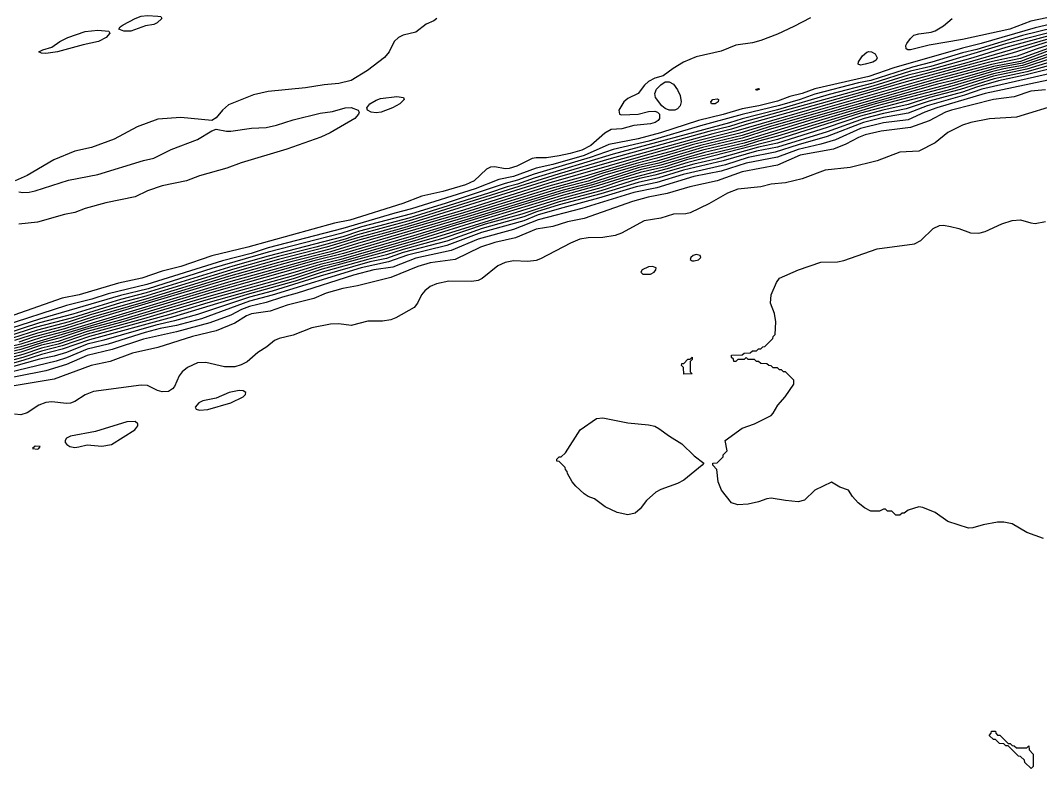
# Model space of a CAD drawing. Extents: x 474277 to 475042, y 254928 to 255625.
# Drawn here: x 474585.32 to 474622.95, y 255488.18 to 255515.79 of the extents above; entities that cross this region are included whole.
import ezdxf

# ---------------------------------------------------------------- set-up
doc = ezdxf.new("R2010")
doc.units = 0
doc.header["$MEASUREMENT"] = 0
doc.layers.add('BaseMapV2_DTM_export_MonNov09090547073261 — entities', color=1, linetype='CONTINUOUS')

msp = doc.modelspace()

# ---------------------------------------------------------------- linework, layer by layer
at = {"layer": 'BaseMapV2_DTM_export_MonNov09090547073261 — entities', "color": 15, "linetype": 'Continuous', "true_color": 0xb7484b}
for points in [[(474624.127, 255516.08, 90), (474622.593, 255515.769, 90), (474621.821, 255515.475, 90), (474620.075, 255515.092, 90), (474618.836, 255514.885, 90), (474618.146, 255514.709, 90), (474618.05, 255514.708, 90), (474617.993, 255514.746, 90), (474617.983, 255514.862, 90), (474618.019, 255514.938, 90), (474618.146, 255515.126, 90), (474618.278, 255515.245, 90), (474618.453, 255515.303, 90), (474618.913, 255515.359, 90), (474619.066, 255515.404, 90), (474619.373, 255515.588, 90), (474619.683, 255515.859, 90)], [(474623.537, 255515.705, 89.75), (474622.747, 255515.522, 89.75), (474620.753, 255514.936, 89.75), (474620.063, 255514.772, 89.75), (474617.533, 255514.044, 89.75), (474616.613, 255513.722, 89.75), (474614.619, 255513.273, 89.75), (474614.159, 255513.094, 89.75), (474613.699, 255512.981, 89.75), (474613.239, 255512.812, 89.75), (474612.556, 255512.638, 89.75), (474611.935, 255512.531, 89.75), (474611.245, 255512.316, 89.75), (474610.325, 255512.103, 89.75), (474608.926, 255511.641, 89.75), (474608.101, 255511.418, 89.75), (474607.028, 255511.215, 89.75), (474606.108, 255510.812, 89.75), (474604.958, 255510.472, 89.75), (474604.344, 255510.341, 89.75), (474603.501, 255510.035, 89.75), (474602.964, 255509.922, 89.75), (474602.087, 255509.571, 89.75), (474599.744, 255508.833, 89.75), (474599.13, 255508.682, 89.75), (474597.213, 255508.118, 89.75), (474594.453, 255507.403, 89.75), (474593.827, 255507.194, 89.75), (474592.766, 255506.924, 89.75), (474589.981, 255506.044, 89.75), (474588.549, 255505.696, 89.75), (474587.956, 255505.507, 89.75), (474587.016, 255505.266, 89.75), (474584.668, 255504.51, 89.75)], [(474614.466, 255515.889, 90), (474613.852, 255515.568, 90), (474613.239, 255515.287, 90), (474612.625, 255515.053, 90), (474612.319, 255514.961, 90), (474611.705, 255514.876, 90), (474611.169, 255514.663, 90), (474610.248, 255514.444, 90), (474609.774, 255514.248, 90), (474609.392, 255514.018, 90), (474609.022, 255513.747, 90), (474608.715, 255513.663, 90), (474608.485, 255513.535, 90), (474608.336, 255513.405, 90), (474608.101, 255513.098, 90), (474607.718, 255512.909, 90), (474607.572, 255512.791, 90), (474607.387, 255512.485, 90), (474607.411, 255512.332, 90), (474607.488, 255512.313, 90), (474608.101, 255512.33, 90), (474608.485, 255512.434, 90), (474608.715, 255512.446, 90), (474608.816, 255512.408, 90), (474608.89, 255512.331, 90), (474608.891, 255512.178, 90), (474608.839, 255512.101, 90), (474608.728, 255512.025, 90), (474608.562, 255511.98, 90), (474607.948, 255511.911, 90), (474607.507, 255511.795, 90), (474607.105, 255511.762, 90), (474606.875, 255511.635, 90), (474606.355, 255511.181, 90), (474606.031, 255511.002, 90), (474605.595, 255510.875, 90), (474605.186, 255510.798, 90), (474604.728, 255510.725, 90), (474604.344, 255510.721, 90), (474604.191, 255510.691, 90), (474603.632, 255510.414, 90), (474603.348, 255510.325, 90), (474603.194, 255510.317, 90), (474602.811, 255510.389, 90), (474602.657, 255510.382, 90), (474602.504, 255510.306, 90), (474602.054, 255509.878, 90), (474601.737, 255509.727, 90), (474600.894, 255509.484, 90), (474600.127, 255509.305, 90), (474599.419, 255509.034, 90), (474597.464, 255508.421, 90), (474596.907, 255508.308, 90), (474593.704, 255507.424, 90), (474592.383, 255507.106, 90), (474591.233, 255506.708, 90), (474590.543, 255506.541, 90), (474589.795, 255506.274, 90), (474588.932, 255506.092, 90), (474587.485, 255505.661, 90), (474586.862, 255505.537, 90), (474584.869, 255504.837, 90)], [(474600.68, 255515.859, 90.25), (474600.569, 255515.782, 90.25), (474600.28, 255515.66, 90.25), (474599.897, 255515.365, 90.25), (474599.437, 255515.25, 90.25), (474599.266, 255515.168, 90.25), (474599.108, 255515.015, 90.25), (474598.922, 255514.632, 90.25), (474598.747, 255514.423, 90.25), (474598.121, 255513.942, 90.25), (474597.52, 255513.577, 90.25), (474597.06, 255513.46, 90.25), (474596.523, 255513.416, 90.25), (474595.833, 255513.302, 90.25), (474594.453, 255513.171, 90.25), (474593.916, 255513.04, 90.25), (474592.996, 255512.673, 90.25), (474592.766, 255512.486, 90.25), (474592.536, 255512.201, 90.25), (474592.383, 255512.104, 90.25), (474591.233, 255512.21, 90.25), (474590.389, 255512.142, 90.25), (474589.622, 255511.869, 90.25), (474588.779, 255511.407, 90.25), (474587.936, 255511.106, 90.25), (474587.322, 255510.964, 90.25), (474586.55, 255510.645, 90.25), (474585.559, 255510.065, 90.25), (474585.118, 255509.878, 90.25)], [(474589.395, 255515.398, 90.5), (474589.136, 255515.398, 90.5), (474588.947, 255515.475, 90.5), (474588.994, 255515.552, 90.5), (474589.111, 255515.628, 90.5), (474589.546, 255515.859, 90.5), (474589.776, 255515.947, 90.5), (474590.006, 255515.971, 90.5), (474590.389, 255515.948, 90.5), (474590.493, 255515.935, 90.5), (474590.532, 255515.859, 90.5), (474590.364, 255515.705, 90.5), (474590.236, 255515.645, 90.5), (474589.929, 255515.59, 90.5), (474589.395, 255515.398, 90.5)], [(474626.58, 255515.262, 86.75), (474622.44, 255513.995, 86.75), (474621.213, 255513.73, 86.75), (474619.68, 255513.259, 86.75), (474616.306, 255512.364, 86.75), (474613.239, 255511.394, 86.75), (474609.942, 255510.552, 86.75), (474609.175, 255510.315, 86.75), (474607.565, 255509.897, 86.75), (474606.721, 255509.615, 86.75), (474605.188, 255509.197, 86.75), (474600.664, 255507.797, 86.75), (474598.747, 255507.234, 86.75), (474596.447, 255506.609, 86.75), (474595.373, 255506.254, 86.75), (474592.229, 255505.372, 86.75), (474590.773, 255504.927, 86.75), (474587.859, 255504.13, 86.75), (474586.862, 255503.78, 86.75), (474586.095, 255503.59, 86.75), (474585.405, 255503.356, 86.75), (474583.412, 255502.84, 86.75)], [(474623.437, 255515.516, 89.5), (474622.287, 255515.233, 89.5), (474620.6, 255514.723, 89.5), (474620.063, 255514.598, 89.5), (474618.943, 255514.248, 89.5), (474618.223, 255514.073, 89.5), (474616.689, 255513.577, 89.5), (474616.229, 255513.485, 89.5), (474614.619, 255513.067, 89.5), (474614.082, 255512.873, 89.5), (474613.315, 255512.648, 89.5), (474611.935, 255512.316, 89.5), (474610.402, 255511.9, 89.5), (474608.503, 255511.335, 89.5), (474607.181, 255511.027, 89.5), (474606.338, 255510.729, 89.5), (474604.268, 255510.114, 89.5), (474603.654, 255509.894, 89.5), (474603.194, 255509.777, 89.5), (474600.984, 255509.034, 89.5), (474599.744, 255508.656, 89.5), (474597.904, 255508.171, 89.5), (474597.137, 255507.925, 89.5), (474594.453, 255507.236, 89.5), (474592.383, 255506.631, 89.5), (474590.032, 255505.891, 89.5), (474589.009, 255505.638, 89.5), (474586.019, 255504.769, 89.5), (474584.639, 255504.325, 89.5)], [(474623.437, 255515.388, 89.25), (474621.673, 255514.924, 89.25), (474618.897, 255514.095, 89.25), (474618.146, 255513.919, 89.25), (474616.766, 255513.471, 89.25), (474615.156, 255513.062, 89.25), (474613.239, 255512.496, 89.25), (474611.935, 255512.164, 89.25), (474611.475, 255512.011, 89.25), (474607.181, 255510.854, 89.25), (474604.268, 255509.966, 89.25), (474603.654, 255509.753, 89.25), (474603.271, 255509.655, 89.25), (474602.581, 255509.412, 89.25), (474599.646, 255508.498, 89.25), (474597.827, 255508.018, 89.25), (474597.204, 255507.808, 89.25), (474594.453, 255507.096, 89.25), (474593.15, 255506.726, 89.25), (474589.954, 255505.737, 89.25), (474589.009, 255505.494, 89.25), (474587.246, 255504.956, 89.25), (474586.019, 255504.628, 89.25), (474584.702, 255504.204, 89.25)], [(474623.437, 255515.275, 89), (474621.673, 255514.799, 89), (474620.446, 255514.414, 89), (474618.781, 255513.942, 89), (474618.069, 255513.775, 89), (474616.766, 255513.36, 89), (474612.012, 255512.055, 89), (474611.475, 255511.872, 89), (474610.708, 255511.691, 89), (474607.028, 255510.666, 89), (474605.188, 255510.131, 89), (474599.744, 255508.416, 89), (474597.75, 255507.88, 89), (474597.29, 255507.72, 89), (474596.217, 255507.424, 89), (474594.836, 255507.081, 89), (474593.226, 255506.627, 89), (474589.853, 255505.592, 89), (474589.009, 255505.366, 89), (474587.236, 255504.817, 89), (474585.865, 255504.456, 89), (474584.849, 255504.127, 89)], [(474624.203, 255515.304, 88.5), (474621.903, 255514.578, 88.5), (474617.993, 255513.52, 88.5), (474611.705, 255511.706, 88.5), (474610.018, 255511.275, 88.5), (474608.101, 255510.739, 88.5), (474604.804, 255509.782, 88.5), (474601.661, 255508.791, 88.5), (474599.284, 255508.085, 88.5), (474597.75, 255507.667, 88.5), (474596.735, 255507.347, 88.5), (474594.836, 255506.86, 88.5), (474592.996, 255506.34, 88.5), (474589.929, 255505.404, 88.5), (474588.012, 255504.855, 88.5), (474586.939, 255504.506, 88.5), (474585.942, 255504.251, 88.5), (474585.099, 255503.977, 88.5)], [(474586.681, 255514.632, 90.5), (474586.249, 255514.569, 90.5), (474586.095, 255514.584, 90.5), (474585.992, 255514.632, 90.5), (474586.143, 255514.708, 90.5), (474586.479, 255514.802, 90.5), (474586.771, 255515.015, 90.5), (474587.07, 255515.168, 90.5), (474587.706, 255515.38, 90.5), (474588.166, 255515.432, 90.5), (474588.573, 255515.398, 90.5), (474588.617, 255515.322, 90.5), (474588.485, 255515.168, 90.5), (474588.2, 255515.015, 90.5), (474587.629, 255514.893, 90.5), (474586.681, 255514.632, 90.5)], [(474623.513, 255515.188, 88.75), (474620.14, 255514.202, 88.75), (474617.993, 255513.634, 88.75), (474617.012, 255513.328, 88.75), (474612.089, 255511.95, 88.75), (474611.552, 255511.773, 88.75), (474610.862, 255511.612, 88.75), (474606.951, 255510.523, 88.75), (474605.111, 255509.989, 88.75), (474599.59, 255508.272, 88.75), (474597.75, 255507.772, 88.75), (474596.602, 255507.424, 88.75), (474594.836, 255506.968, 88.75), (474593.226, 255506.512, 88.75), (474589.929, 255505.507, 88.75), (474587.936, 255504.936, 88.75), (474587.11, 255504.664, 88.75), (474585.942, 255504.361, 88.75), (474585.022, 255504.063, 88.75)], [(474624.203, 255515.188, 88.25), (474622.747, 255514.724, 88.25), (474622.084, 255514.478, 88.25), (474621.06, 255514.251, 88.25), (474619.22, 255513.756, 88.25), (474612.932, 255511.969, 88.25), (474611.859, 255511.637, 88.25), (474610.095, 255511.196, 88.25), (474609.405, 255510.98, 88.25), (474608.025, 255510.614, 88.25), (474606.031, 255510.006, 88.25), (474604.804, 255509.677, 88.25), (474601.661, 255508.689, 88.25), (474597.75, 255507.562, 88.25), (474596.753, 255507.248, 88.25), (474595.297, 255506.88, 88.25), (474592.996, 255506.237, 88.25), (474588.012, 255504.752, 88.25), (474586.939, 255504.407, 88.25), (474585.789, 255504.099, 88.25), (474585.252, 255503.917, 88.25)], [(474623.36, 255514.809, 88), (474622.21, 255514.385, 88), (474621.136, 255514.167, 88), (474619.143, 255513.637, 88), (474612.932, 255511.868, 88), (474611.935, 255511.55, 88), (474610.402, 255511.179, 88), (474608.792, 255510.706, 88), (474608.025, 255510.515, 88), (474606.798, 255510.153, 88), (474606.185, 255509.941, 88), (474604.881, 255509.595, 88), (474601.737, 255508.615, 88), (474596.83, 255507.173, 88), (474596.14, 255507.009, 88), (474593.073, 255506.153, 88), (474586.939, 255504.311, 88), (474586.095, 255504.089, 88), (474585.329, 255503.84, 88), (474584.562, 255503.657, 88)], [(474623.283, 255514.678, 87.75), (474622.21, 255514.279, 87.75), (474621.213, 255514.09, 87.75), (474619.143, 255513.541, 87.75), (474612.932, 255511.767, 87.75), (474611.935, 255511.445, 87.75), (474610.478, 255511.105, 87.75), (474608.792, 255510.602, 87.75), (474608.101, 255510.442, 87.75), (474606.875, 255510.075, 87.75), (474606.261, 255509.86, 87.75), (474605.341, 255509.63, 87.75), (474601.914, 255508.574, 87.75), (474597.237, 255507.194, 87.75), (474596.14, 255506.914, 87.75), (474592.383, 255505.851, 87.75), (474585.329, 255503.745, 87.75), (474584.639, 255503.581, 87.75)], [(474623.36, 255514.601, 87.5), (474622.287, 255514.209, 87.5), (474621.366, 255514.038, 87.5), (474619.68, 255513.565, 87.5), (474619.143, 255513.441, 87.5), (474614.542, 255512.137, 87.5), (474612.012, 255511.366, 87.5), (474610.478, 255511.007, 87.5), (474608.868, 255510.524, 87.5), (474608.101, 255510.347, 87.5), (474606.338, 255509.788, 87.5), (474605.341, 255509.533, 87.5), (474599.82, 255507.846, 87.5), (474597.137, 255507.066, 87.5), (474596.293, 255506.862, 87.5), (474592.383, 255505.747, 87.5), (474589.009, 255504.734, 87.5), (474587.706, 255504.383, 87.5), (474586.785, 255504.074, 87.5), (474586.172, 255503.919, 87.5), (474585.329, 255503.65, 87.5), (474584.639, 255503.481, 87.5)], [(474623.36, 255514.501, 87.25), (474622.287, 255514.124, 87.25), (474621.596, 255514.005, 87.25), (474621.136, 255513.892, 87.25), (474619.68, 255513.463, 87.25), (474616.845, 255512.715, 87.25), (474612.012, 255511.268, 87.25), (474610.555, 255510.923, 87.25), (474608.945, 255510.448, 87.25), (474608.178, 255510.274, 87.25), (474606.415, 255509.72, 87.25), (474605.341, 255509.436, 87.25), (474601.209, 255508.191, 87.25), (474599.82, 255507.747, 87.25), (474597.137, 255506.971, 87.25), (474596.37, 255506.788, 87.25), (474595.45, 255506.496, 87.25), (474592.175, 255505.584, 87.25), (474589.009, 255504.64, 87.25), (474587.782, 255504.314, 87.25), (474586.709, 255503.947, 87.25), (474586.095, 255503.801, 87.25), (474585.329, 255503.549, 87.25), (474584.639, 255503.377, 87.25)], [(474616.476, 255514.172, 90), (474616.306, 255514.135, 90), (474616.217, 255514.172, 90), (474616.229, 255514.262, 90), (474616.382, 255514.49, 90), (474616.536, 255514.619, 90), (474616.613, 255514.643, 90), (474616.71, 255514.632, 90), (474616.846, 255514.555, 90), (474616.919, 255514.415, 90), (474616.879, 255514.325, 90), (474616.757, 255514.248, 90), (474616.476, 255514.172, 90)], [(474623.375, 255514.402, 87), (474622.363, 255514.061, 87), (474621.213, 255513.824, 87), (474619.68, 255513.36, 87), (474616.919, 255512.642, 87), (474613.239, 255511.515, 87), (474612.549, 255511.341, 87), (474612.012, 255511.169, 87), (474609.889, 255510.645, 87), (474609.098, 255510.394, 87), (474608.178, 255510.176, 87), (474606.645, 255509.694, 87), (474605.264, 255509.316, 87), (474602.427, 255508.461, 87), (474599.974, 255507.695, 87), (474597.06, 255506.855, 87), (474596.447, 255506.712, 87), (474595.373, 255506.362, 87), (474592.153, 255505.47, 87), (474589.853, 255504.779, 87), (474587.782, 255504.216, 87), (474586.709, 255503.842, 87), (474586.095, 255503.701, 87), (474585.405, 255503.465, 87), (474583.412, 255502.939, 87)], [(474624.05, 255514.191, 86.25), (474622.363, 255513.766, 86.25), (474621.398, 255513.558, 86.25), (474620.588, 255513.328, 86.25), (474620.063, 255513.145, 86.25), (474618.836, 255512.81, 86.25), (474617.993, 255512.529, 86.25), (474617.149, 255512.363, 86.25), (474616.44, 255512.178, 86.25), (474615.079, 255511.682, 86.25), (474613.239, 255511.119, 86.25), (474612.472, 255510.963, 86.25), (474611.245, 255510.606, 86.25), (474609.777, 255510.261, 86.25), (474608.868, 255509.987, 86.25), (474608.101, 255509.811, 86.25), (474606.721, 255509.389, 86.25), (474605.188, 255508.981, 86.25), (474604.358, 255508.728, 86.25), (474603.884, 255508.54, 86.25), (474602.351, 255508.114, 86.25), (474601.047, 255507.648, 86.25), (474599.437, 255507.222, 86.25), (474598.824, 255507.011, 86.25), (474598.21, 255506.88, 86.25), (474596.37, 255506.352, 86.25), (474594.606, 255505.794, 86.25), (474593.763, 255505.576, 86.25), (474591.846, 255504.94, 86.25), (474591.003, 255504.701, 86.25), (474590.313, 255504.55, 86.25), (474588.396, 255503.989, 86.25), (474587.782, 255503.844, 86.25), (474587.016, 255503.538, 86.25), (474586.555, 255503.399, 86.25), (474586.019, 255503.292, 86.25), (474584.485, 255502.861, 86.25)], [(474624.05, 255514.349, 86.5), (474622.44, 255513.898, 86.5), (474621.242, 255513.635, 86.5), (474619.986, 255513.242, 86.5), (474618.854, 255512.945, 86.5), (474618.069, 255512.695, 86.5), (474617.136, 255512.485, 86.5), (474616.306, 255512.259, 86.5), (474615.079, 255511.835, 86.5), (474613.239, 255511.264, 86.5), (474612.549, 255511.114, 86.5), (474611.015, 255510.684, 86.5), (474610.163, 255510.491, 86.5), (474608.715, 255510.08, 86.5), (474608.152, 255509.954, 86.5), (474606.721, 255509.507, 86.5), (474605.188, 255509.096, 86.5), (474603.808, 255508.646, 86.5), (474602.458, 255508.268, 86.5), (474600.894, 255507.746, 86.5), (474599.437, 255507.342, 86.5), (474598.824, 255507.139, 86.5), (474598.134, 255506.973, 86.5), (474596.447, 255506.498, 86.5), (474595.45, 255506.168, 86.5), (474593.686, 255505.674, 86.5), (474590.926, 255504.838, 86.5), (474587.859, 255504.008, 86.5), (474586.862, 255503.654, 86.5), (474586.095, 255503.463, 86.5), (474585.405, 255503.24, 86.5), (474584.562, 255503.013, 86.5)], [(474624.28, 255513.803, 85.75), (474620.906, 255513.095, 85.75), (474619.118, 255512.561, 85.75), (474618.683, 255512.403, 85.75), (474618.069, 255512.129, 85.75), (474617.149, 255512.015, 85.75), (474616.306, 255511.802, 85.75), (474615.386, 255511.388, 85.75), (474614.849, 255511.22, 85.75), (474614.006, 255511.032, 85.75), (474613.239, 255510.749, 85.75), (474612.089, 255510.525, 85.75), (474611.169, 255510.225, 85.75), (474610.161, 255510.031, 85.75), (474608.792, 255509.609, 85.75), (474607.948, 255509.447, 85.75), (474606.031, 255508.846, 85.75), (474604.421, 255508.436, 85.75), (474603.501, 255508.081, 85.75), (474602.197, 255507.725, 85.75), (474601.201, 255507.296, 85.75), (474599.897, 255507.019, 85.75), (474599.054, 255506.689, 85.75), (474598.359, 255506.581, 85.75), (474597.597, 255506.385, 85.75), (474595.527, 255505.72, 85.75), (474594.979, 255505.584, 85.75), (474594.376, 255505.383, 85.75), (474593.763, 255505.236, 85.75), (474593.474, 255505.124, 85.75), (474593.073, 255504.914, 85.75), (474592.306, 255504.626, 85.75), (474591.079, 255504.295, 85.75), (474589.853, 255504.032, 85.75), (474588.702, 255503.642, 85.75), (474587.782, 255503.427, 85.75), (474587.016, 255503.094, 85.75), (474586.249, 255502.864, 85.75), (474584.13, 255502.44, 85.75)], [(474624.127, 255514.022, 86), (474620.785, 255513.252, 86), (474620.14, 255513.033, 86), (474618.764, 255512.638, 86), (474618.069, 255512.368, 86), (474617.149, 255512.214, 86), (474616.415, 255512.025, 86), (474615.079, 255511.502, 86), (474614.006, 255511.206, 86), (474613.162, 255510.927, 86), (474612.165, 255510.733, 86), (474611.322, 255510.465, 86), (474609.76, 255510.108, 86), (474608.792, 255509.811, 86), (474608.028, 255509.648, 86), (474606.645, 255509.227, 86), (474605.331, 255508.881, 86), (474604.421, 255508.614, 86), (474603.884, 255508.398, 86), (474602.322, 255507.961, 86), (474601.047, 255507.481, 86), (474599.59, 255507.124, 86), (474598.9, 255506.877, 86), (474597.885, 255506.657, 86), (474594.606, 255505.647, 86), (474593.763, 255505.429, 86), (474591.999, 255504.775, 86), (474591.079, 255504.532, 86), (474590.466, 255504.419, 86), (474589.921, 255504.28, 86), (474588.549, 255503.845, 86), (474587.782, 255503.661, 86), (474587.016, 255503.335, 86), (474586.632, 255503.211, 86), (474584.485, 255502.704, 86)], [(474609.46, 255512.485, 90), (474609.252, 255512.481, 90), (474609.098, 255512.536, 90), (474608.983, 255512.638, 90), (474608.741, 255512.945, 90), (474608.716, 255513.098, 90), (474608.781, 255513.252, 90), (474608.945, 255513.418, 90), (474609.098, 255513.522, 90), (474609.252, 255513.528, 90), (474609.405, 255513.437, 90), (474609.558, 255513.232, 90), (474609.654, 255513.021, 90), (474609.687, 255512.791, 90), (474609.652, 255512.638, 90), (474609.558, 255512.531, 90), (474609.46, 255512.485, 90)], [(474623.13, 255513.225, 85.5), (474622.593, 255513.179, 85.5), (474621.98, 255512.975, 85.5), (474621.213, 255512.868, 85.5), (474619.66, 255512.485, 85.5), (474619.445, 255512.408, 85.5), (474618.836, 255512.086, 85.5), (474618.146, 255511.846, 85.5), (474617.073, 255511.711, 85.5), (474616.482, 255511.565, 85.5), (474616.229, 255511.472, 85.5), (474615.769, 255511.221, 85.5), (474615.309, 255511.044, 85.5), (474614.082, 255510.816, 85.5), (474613.239, 255510.452, 85.5), (474611.935, 255510.199, 85.5), (474611.015, 255509.868, 85.5), (474610.007, 255509.648, 85.5), (474609.175, 255509.403, 85.5), (474608.47, 255509.264, 85.5), (474607.899, 255509.111, 85.5), (474606.108, 255508.478, 85.5), (474605.494, 255508.357, 85.5), (474604.958, 255508.191, 85.5), (474604.344, 255508.094, 85.5), (474603.578, 255507.769, 85.5), (474602.811, 255507.599, 85.5), (474602.293, 255507.424, 85.5), (474601.354, 255506.973, 85.5), (474600.434, 255506.843, 85.5), (474599.974, 255506.712, 85.5), (474598.977, 255506.307, 85.5), (474597.75, 255506.002, 85.5), (474597.213, 255505.902, 85.5), (474596.6, 255505.729, 85.5), (474596.14, 255505.526, 85.5), (474595.15, 255505.277, 85.5), (474594.53, 255505.065, 85.5), (474593.84, 255504.964, 85.5), (474593.658, 255504.894, 85.5), (474593.226, 255504.622, 85.5), (474592.536, 255504.336, 85.5), (474591.667, 255504.127, 85.5), (474590.389, 255503.726, 85.5), (474589.45, 255503.514, 85.5), (474588.626, 255503.208, 85.5), (474587.931, 255503.054, 85.5), (474586.555, 255502.549, 85.5), (474584.409, 255502.194, 85.5)], [(474598.624, 255512.408, 90.25), (474598.44, 255512.385, 90.25), (474598.257, 255512.408, 90.25), (474598.119, 255512.485, 90.25), (474598.09, 255512.561, 90.25), (474598.206, 255512.715, 90.25), (474598.44, 255512.852, 90.25), (474598.594, 255512.905, 90.25), (474599.207, 255512.989, 90.25), (474599.45, 255512.945, 90.25), (474599.467, 255512.868, 90.25), (474599.318, 255512.715, 90.25), (474599.04, 255512.561, 90.25), (474598.624, 255512.408, 90.25)], [(474612.578, 255513.252, 90), (474612.472, 255513.211, 90), (474612.439, 255513.252, 90), (474612.549, 255513.275, 90), (474612.578, 255513.252, 90)], [(474623.667, 255512.715, 85.25), (474622.057, 255512.22, 85.25), (474621.06, 255512.165, 85.25), (474620.371, 255512.025, 85.25), (474620.063, 255511.921, 85.25), (474619.526, 255511.65, 85.25), (474619.066, 255511.279, 85.25), (474618.453, 255510.972, 85.25), (474617.763, 255510.935, 85.25), (474616.919, 255510.608, 85.25), (474615.922, 255510.359, 85.25), (474615.002, 255510.26, 85.25), (474614.159, 255509.941, 85.25), (474613.545, 255509.794, 85.25), (474613.009, 255509.743, 85.25), (474612.625, 255509.648, 85.25), (474611.782, 255509.567, 85.25), (474611.399, 255509.419, 85.25), (474610.708, 255509.017, 85.25), (474610.018, 255508.695, 85.25), (474609.865, 255508.66, 85.25), (474609.405, 255508.637, 85.25), (474608.945, 255508.499, 85.25), (474608.331, 255508.393, 85.25), (474607.488, 255507.942, 85.25), (474607.258, 255507.852, 85.25), (474606.798, 255507.776, 85.25), (474606.261, 255507.763, 85.25), (474605.955, 255507.713, 85.25), (474605.609, 255507.577, 85.25), (474604.498, 255506.989, 85.25), (474604.344, 255506.933, 85.25), (474604.038, 255506.893, 85.25), (474603.501, 255506.916, 85.25), (474603.194, 255506.859, 85.25), (474602.923, 255506.734, 85.25), (474602.351, 255506.263, 85.25), (474602.197, 255506.191, 85.25), (474601.967, 255506.155, 85.25), (474601.124, 255506.166, 85.25), (474600.664, 255506.074, 85.25), (474600.427, 255505.967, 85.25), (474600.229, 255505.814, 85.25), (474600.113, 255505.661, 85.25), (474599.966, 255505.354, 85.25), (474599.835, 255505.201, 85.25), (474599.17, 255504.817, 85.25), (474598.978, 255504.74, 85.25), (474598.67, 255504.696, 85.25), (474598.134, 255504.689, 85.25), (474597.52, 255504.537, 85.25), (474597.06, 255504.591, 85.25), (474596.753, 255504.585, 85.25), (474596.063, 255504.447, 85.25), (474595.373, 255504.181, 85.25), (474594.867, 255504.05, 85.25), (474594.686, 255503.974, 85.25), (474594.403, 255503.744, 85.25), (474594.07, 255503.537, 85.25), (474593.686, 255503.191, 85.25), (474593.456, 255503.077, 85.25), (474593.226, 255503.01, 85.25), (474592.843, 255503.003, 85.25), (474592.153, 255503.171, 85.25), (474591.846, 255503.149, 85.25), (474591.482, 255502.977, 85.25), (474591.278, 255502.824, 85.25), (474591.167, 255502.67, 85.25), (474591.003, 255502.287, 85.25), (474590.926, 255502.198, 85.25), (474590.773, 255502.101, 85.25), (474590.543, 255502.087, 85.25), (474590.374, 255502.133, 85.25), (474590.006, 255502.317, 85.25), (474589.776, 255502.329, 85.25), (474588.012, 255502.099, 85.25), (474587.706, 255501.974, 85.25), (474587.322, 255501.726, 85.25), (474587.169, 255501.664, 85.25), (474587.016, 255501.651, 85.25), (474586.479, 255501.714, 85.25), (474586.249, 255501.694, 85.25), (474585.998, 255501.597, 85.25), (474585.559, 255501.304, 85.25), (474585.329, 255501.236, 85.25), (474585.099, 255501.256, 85.25)], [(474610.947, 255512.715, 90), (474610.804, 255512.715, 90), (474610.783, 255512.791, 90), (474610.862, 255512.871, 90), (474611.015, 255512.9, 90), (474611.07, 255512.868, 90), (474611.052, 255512.791, 90), (474610.947, 255512.715, 90)], [(474585.252, 255509.469, 90.25), (474585.405, 255509.438, 90.25), (474585.635, 255509.453, 90.25), (474585.865, 255509.501, 90.25), (474587.092, 255509.892, 90.25), (474588.167, 255510.108, 90.25), (474589.853, 255510.626, 90.25), (474590.236, 255510.707, 90.25), (474590.883, 255511.028, 90.25), (474591.846, 255511.396, 90.25), (474592.383, 255511.715, 90.25), (474592.536, 255511.773, 90.25), (474592.92, 255511.702, 90.25), (474593.073, 255511.701, 90.25), (474593.84, 255511.811, 90.25), (474594.376, 255511.841, 90.25), (474594.76, 255511.93, 90.25), (474595.373, 255512.124, 90.25), (474596.37, 255512.368, 90.25), (474596.83, 255512.429, 90.25), (474597.29, 255512.567, 90.25), (474597.52, 255512.574, 90.25), (474597.77, 255512.485, 90.25), (474597.81, 255512.408, 90.25), (474597.787, 255512.331, 90.25), (474597.657, 255512.178, 90.25), (474596.746, 255511.641, 90.25), (474596.392, 255511.488, 90.25), (474595.143, 255511.045, 90.25), (474593.456, 255510.536, 90.25), (474592.927, 255510.338, 90.25), (474591.923, 255510.06, 90.25), (474591.447, 255509.878, 90.25), (474590.543, 255509.687, 90.25), (474590.006, 255509.497, 90.25), (474589.546, 255509.282, 90.25), (474588.472, 255509.065, 90.25), (474587.706, 255508.849, 90.25), (474587.322, 255508.707, 90.25), (474586.939, 255508.63, 90.25), (474585.94, 255508.344, 90.25), (474585.252, 255508.277, 90.25)], [(474623.053, 255496.667, 85.25), (474622.44, 255496.89, 85.25), (474621.903, 255497.218, 85.25), (474621.596, 255497.277, 85.25), (474621.366, 255497.278, 85.25), (474620.83, 255497.171, 85.25), (474620.446, 255497.06, 85.25), (474620.293, 255497.053, 85.25), (474619.526, 255497.296, 85.25), (474619.066, 255497.628, 85.25), (474618.606, 255497.817, 85.25), (474618.453, 255497.843, 85.25), (474618.069, 255497.72, 85.25), (474617.916, 255497.606, 85.25), (474617.839, 255497.602, 85.25), (474617.763, 255497.528, 85.25), (474617.609, 255497.53, 85.25), (474617.456, 255497.678, 85.25), (474617.303, 255497.683, 85.25), (474617.226, 255497.755, 85.25), (474617.149, 255497.755, 85.25), (474617.004, 255497.686, 85.25), (474616.689, 255497.68, 85.25), (474616.459, 255497.799, 85.25), (474616.22, 255497.993, 85.25), (474616.006, 255498.223, 85.25), (474615.859, 255498.453, 85.25), (474615.539, 255498.563, 85.25), (474615.232, 255498.746, 85.25), (474614.621, 255498.453, 85.25), (474614.236, 255498.081, 85.25), (474614.006, 255498.03, 85.25), (474613.545, 255498.07, 85.25), (474613.009, 255498.158, 85.25), (474612.855, 255498.138, 85.25), (474612.549, 255498.025, 85.25), (474612.165, 255497.937, 85.25), (474611.782, 255497.908, 85.25), (474611.552, 255497.991, 85.25), (474611.174, 255498.453, 85.25), (474611.052, 255498.76, 85.25), (474611.011, 255499.22, 85.25), (474610.854, 255499.373, 85.25), (474610.857, 255499.45, 85.25), (474611.015, 255499.458, 85.25), (474611.237, 255499.68, 85.25), (474611.242, 255499.757, 85.25), (474611.391, 255499.91, 85.25), (474611.319, 255500.293, 85.25), (474611.935, 255500.744, 85.25), (474612.395, 255500.909, 85.25), (474613.009, 255501.214, 85.25), (474613.085, 255501.291, 85.25), (474613.26, 255501.597, 85.25), (474613.533, 255501.903, 85.25), (474613.85, 255502.363, 85.25), (474613.844, 255502.517, 85.25), (474613.545, 255502.819, 85.25), (474613.469, 255502.821, 85.25), (474613.392, 255502.896, 85.25), (474613.315, 255502.897, 85.25), (474613.239, 255502.972, 85.25), (474613.085, 255502.975, 85.25), (474613.009, 255503.049, 85.25), (474612.924, 255503.054, 85.25), (474612.855, 255503.122, 85.25), (474612.625, 255503.127, 85.25), (474612.549, 255503.202, 85.25), (474612.472, 255503.202, 85.25), (474612.395, 255503.279, 85.25), (474612.165, 255503.281, 85.25), (474612.089, 255503.352, 85.25), (474612.012, 255503.281, 85.25), (474611.782, 255503.276, 85.25), (474611.713, 255503.207, 85.25), (474611.629, 255503.205, 85.25), (474611.621, 255503.284, 85.25), (474611.552, 255503.352, 85.25), (474611.549, 255503.437, 85.25), (474611.935, 255503.445, 85.25), (474612.012, 255503.516, 85.25), (474612.242, 255503.522, 85.25), (474612.319, 255503.595, 85.25), (474612.472, 255503.595, 85.25), (474612.549, 255503.67, 85.25), (474612.625, 255503.671, 85.25), (474612.702, 255503.747, 85.25), (474612.779, 255503.752, 85.25), (474613.077, 255504.05, 85.25), (474613.083, 255504.127, 85.25), (474613.16, 255504.204, 85.25), (474613.18, 255504.664, 85.25), (474613.13, 255504.97, 85.25), (474612.991, 255505.354, 85.25), (474613.015, 255505.661, 85.25), (474613.207, 255506.121, 85.25), (474613.316, 255506.274, 85.25), (474614.015, 255506.581, 85.25), (474614.849, 255506.867, 85.25), (474615.462, 255506.887, 85.25), (474615.692, 255506.928, 85.25), (474616.919, 255507.365, 85.25), (474618.299, 255507.548, 85.25), (474618.529, 255507.671, 85.25), (474618.99, 255508.114, 85.25), (474619.22, 255508.223, 85.25), (474619.373, 255508.233, 85.25), (474619.623, 255508.191, 85.25), (474619.935, 255508.114, 85.25), (474620.37, 255507.954, 85.25), (474620.676, 255507.943, 85.25), (474620.906, 255507.996, 85.25), (474621.52, 255508.283, 85.25), (474621.903, 255508.406, 85.25), (474622.21, 255508.433, 85.25), (474622.593, 255508.318, 85.25), (474622.747, 255508.301, 85.25), (474623.13, 255508.376, 85.25)], [(474610.325, 255506.961, 85), (474610.412, 255507.041, 85), (474610.395, 255507.117, 85), (474610.248, 255507.155, 85), (474610.133, 255507.117, 85), (474610.048, 255507.041, 85), (474610.018, 255506.964, 85), (474610.095, 255506.919, 85), (474610.172, 255506.917, 85), (474610.325, 255506.961, 85)], [(474608.562, 255506.427, 85), (474608.699, 255506.504, 85), (474608.758, 255506.581, 85), (474608.764, 255506.657, 85), (474608.638, 255506.713, 85), (474608.485, 255506.698, 85), (474608.246, 255506.581, 85), (474608.206, 255506.504, 85), (474608.282, 255506.427, 85), (474608.562, 255506.427, 85)], [(474610.097, 255502.747, 85.25), (474609.788, 255502.742, 85.25), (474609.78, 255502.977, 85.25), (474609.709, 255503.054, 85.25), (474609.712, 255503.133, 85.25), (474609.788, 255503.135, 85.25), (474609.937, 255503.284, 85.25), (474610.018, 255503.288, 85.25), (474610.095, 255503.365, 85.25), (474610.095, 255503.276, 85.25), (474610.026, 255503.207, 85.25), (474610.023, 255502.9, 85.25), (474610.026, 255502.824, 85.25), (474610.097, 255502.747, 85.25)], [(474592.229, 255501.427, 85), (474593.073, 255501.673, 85), (474593.536, 255501.903, 85), (474593.618, 255501.98, 85), (474593.635, 255502.057, 85), (474593.533, 255502.121, 85), (474593.38, 255502.139, 85), (474593.014, 255502.057, 85), (474592.536, 255501.852, 85), (474592.045, 255501.75, 85), (474591.895, 255501.673, 85), (474591.758, 255501.52, 85), (474591.801, 255501.443, 85), (474591.923, 255501.407, 85), (474592.229, 255501.427, 85)], [(474587.476, 255500.053, 85), (474587.782, 255500.13, 85), (474588.319, 255500.079, 85), (474588.678, 255500.14, 85), (474589.532, 255500.677, 85), (474589.652, 255500.83, 85), (474589.653, 255500.907, 85), (474589.546, 255500.984, 85), (474589.239, 255500.971, 85), (474588.089, 255500.618, 85), (474587.169, 255500.453, 85), (474587.018, 255500.37, 85), (474586.967, 255500.293, 85), (474586.97, 255500.217, 85), (474587.026, 255500.14, 85), (474587.134, 255500.063, 85), (474587.322, 255500.024, 85), (474587.476, 255500.053, 85)], [(474607.989, 255497.61, 85.25), (474607.718, 255497.545, 85.25), (474607.335, 255497.635, 85.25), (474606.891, 255497.84, 85.25), (474606.491, 255498.135, 85.25), (474606.261, 255498.222, 85.25), (474606.108, 255498.321, 85.25), (474605.801, 255498.601, 85.25), (474605.673, 255498.76, 85.25), (474605.492, 255499.066, 85.25), (474605.487, 255499.143, 85.25), (474605.418, 255499.212, 85.25), (474605.413, 255499.296, 85.25), (474605.188, 255499.519, 85.25), (474605.107, 255499.526, 85.25), (474605.108, 255499.603, 85.25), (474605.188, 255499.683, 85.25), (474605.264, 255499.684, 85.25), (474605.418, 255499.836, 85.25), (474605.968, 255500.677, 85.25), (474606.568, 255501.102, 85.25), (474606.798, 255501.124, 85.25), (474607.718, 255500.939, 85.25), (474608.485, 255500.868, 85.25), (474608.715, 255500.813, 85.25), (474608.868, 255500.737, 85.25), (474609.26, 255500.447, 85.25), (474609.712, 255500.164, 85.25), (474610.172, 255499.719, 85.25), (474610.522, 255499.45, 85.25), (474610.465, 255499.373, 85.25), (474609.788, 255498.818, 85.25), (474609.558, 255498.695, 85.25), (474608.945, 255498.481, 85.25), (474608.757, 255498.376, 85.25), (474608.409, 255498.07, 85.25), (474608.178, 255497.763, 85.25), (474607.989, 255497.61, 85.25)], [(474585.942, 255499.973, 85), (474585.989, 255499.987, 85), (474586.049, 255500.063, 85), (474585.865, 255500.075, 85), (474585.762, 255499.987, 85), (474585.942, 255499.973, 85)], [(474622.601, 255488.178, 85.25), (474622.363, 255488.405, 85.25), (474622.355, 255488.485, 85.25), (474622.21, 255488.63, 85.25), (474622.133, 255488.635, 85.25), (474621.75, 255489.017, 85.25), (474621.673, 255489.017, 85.25), (474621.596, 255489.091, 85.25), (474621.439, 255489.099, 85.25), (474621.29, 255489.247, 85.25), (474621.209, 255489.252, 85.25), (474621.057, 255489.405, 85.25), (474621.132, 255489.482, 85.25), (474621.136, 255489.562, 85.25), (474621.29, 255489.562, 85.25), (474621.298, 255489.482, 85.25), (474621.366, 255489.413, 85.25), (474621.443, 255489.408, 85.25), (474621.75, 255489.103, 85.25), (474621.827, 255489.102, 85.25), (474621.903, 255489.026, 85.25), (474621.98, 255489.024, 85.25), (474622.057, 255488.95, 85.25), (474622.44, 255488.95, 85.25), (474622.52, 255489.022, 85.25), (474622.525, 255488.868, 85.25), (474622.672, 255488.715, 85.25), (474622.672, 255488.255, 85.25), (474622.601, 255488.178, 85.25)]]:
    msp.add_polyline3d(points, dxfattribs=at)

doc.saveas('drawing.dxf')
